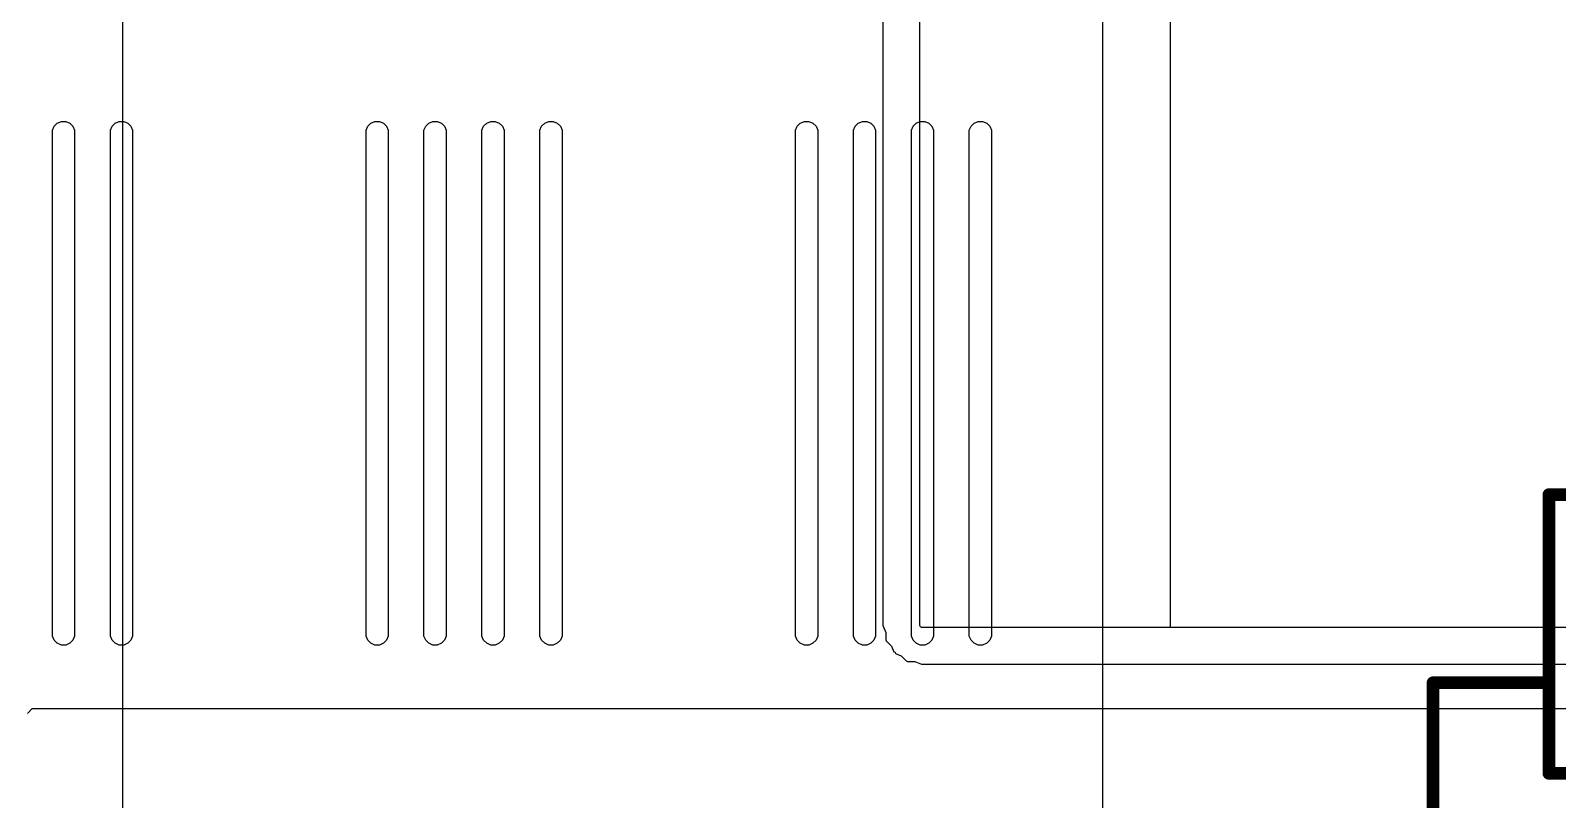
# Model space of a CAD drawing. Header units: inches. Extents: x -4 to 5258, y -4 to 5281.
# Drawn here: x 109.69 to 132.44, y 50.01 to 61.46 of the extents above; entities that cross this region are included whole.
import ezdxf

# ---------------------------------------------------------------- set-up
doc = ezdxf.new("R2010")
doc.units = ezdxf.units.IN
for name, color, linetype in [('Bottom Layer', 5, 'Continuous'), ('Bottom Solder', 6, 'Continuous'), ('Layer 2', 76, 'Continuous'), ('Top Layer', 1, 'Continuous'), ('Top Overlay', 2, 'Continuous')]:
    doc.layers.add(name, color=color, linetype=linetype)

msp = doc.modelspace()

# ---------------------------------------------------------------- linework, layer by layer
at = {"layer": 'Bottom Layer'}
for p, q in [((125.662, 98.001), (125.662, 44.401)), ((126.678, 52.568), (126.678, 79.371)), ((145.34, 52.568), (126.678, 52.568)), ((109.642, 51.284), (109.709, 51.36)), ((109.709, 51.36), (139.934, 51.36))]:
    msp.add_line(p, q, dxfattribs=at)
at = {"layer": 'Bottom Solder'}
for p, q in [((110.085, 60.078), (110.146, 60.103)), ((110.146, 60.103), (110.178, 60.103)), ((110.178, 60.103), (110.211, 60.103)), ((110.211, 60.103), (110.272, 60.078)), ((110.948, 60.078), (111.009, 60.103)), ((111.009, 60.103), (111.042, 60.103)), ((111.042, 60.103), (111.075, 60.103)), ((111.075, 60.103), (111.135, 60.078)), ((114.758, 60.078), (114.819, 60.103)), ((114.819, 60.103), (114.852, 60.103)), ((114.852, 60.103), (114.885, 60.103)), ((114.885, 60.103), (114.945, 60.078)), ((115.622, 60.078), (115.683, 60.103)), ((115.683, 60.103), (115.716, 60.103)), ((115.716, 60.103), (115.748, 60.103)), ((115.748, 60.103), (115.809, 60.078)), ((116.486, 60.078), (116.546, 60.103)), ((116.546, 60.103), (116.579, 60.103)), ((116.579, 60.103), (116.612, 60.103)), ((116.612, 60.103), (116.673, 60.078)), ((117.349, 60.078), (117.41, 60.103)), ((117.41, 60.103), (117.443, 60.103)), ((117.443, 60.103), (117.476, 60.103)), ((117.476, 60.103), (117.536, 60.078)), ((121.159, 60.078), (121.22, 60.103)), ((121.22, 60.103), (121.253, 60.103)), ((121.253, 60.103), (121.286, 60.103)), ((121.286, 60.103), (121.346, 60.078)), ((122.023, 60.078), (122.084, 60.103)), ((122.084, 60.103), (122.116, 60.103)), ((122.116, 60.103), (122.149, 60.103)), ((122.149, 60.103), (122.21, 60.078)), ((122.886, 60.078), (122.947, 60.103)), ((122.947, 60.103), (122.98, 60.103)), ((122.98, 60.103), (123.013, 60.103)), ((123.013, 60.103), (123.073, 60.078)), ((123.75, 60.078), (123.811, 60.103)), ((123.811, 60.103), (123.844, 60.103)), ((123.844, 60.103), (123.876, 60.103)), ((123.876, 60.103), (123.937, 60.078)), ((110.013, 59.971), (110.038, 60.031)), ((110.013, 59.938), (110.013, 59.971)), ((110.013, 52.47), (110.013, 59.938)), ((110.038, 60.031), (110.085, 60.078)), ((110.272, 60.078), (110.318, 60.031)), ((110.318, 60.031), (110.343, 59.971)), ((110.343, 59.971), (110.343, 59.938)), ((110.343, 59.938), (110.343, 59.938)), ((110.343, 59.938), (110.343, 52.47)), ((110.877, 59.971), (110.902, 60.031)), ((110.877, 59.938), (110.877, 59.971)), ((110.877, 52.47), (110.877, 59.938)), ((110.902, 60.031), (110.948, 60.078)), ((111.135, 60.078), (111.182, 60.031)), ((111.182, 60.031), (111.207, 59.971)), ((111.207, 59.971), (111.207, 59.938)), ((111.207, 59.938), (111.207, 59.938)), ((111.207, 59.938), (111.207, 52.47)), ((114.687, 59.971), (114.712, 60.031)), ((114.687, 59.938), (114.687, 59.971)), ((114.687, 52.47), (114.687, 59.938)), ((114.712, 60.031), (114.758, 60.078)), ((114.945, 60.078), (114.992, 60.031)), ((114.992, 60.031), (115.017, 59.971)), ((115.017, 59.971), (115.017, 59.938)), ((115.017, 59.938), (115.017, 59.938)), ((115.017, 59.938), (115.017, 52.47)), ((115.55, 59.971), (115.576, 60.031)), ((115.55, 59.938), (115.55, 59.971)), ((115.55, 52.47), (115.55, 59.938)), ((115.576, 60.031), (115.622, 60.078)), ((115.809, 60.078), (115.856, 60.031)), ((115.856, 60.031), (115.881, 59.971)), ((115.881, 59.971), (115.881, 59.938)), ((115.881, 59.938), (115.881, 59.938)), ((115.881, 59.938), (115.881, 52.47)), ((116.414, 59.971), (116.439, 60.031)), ((116.414, 59.938), (116.414, 59.971)), ((116.414, 52.47), (116.414, 59.938)), ((116.439, 60.031), (116.486, 60.078)), ((116.673, 60.078), (116.719, 60.031)), ((116.719, 60.031), (116.744, 59.971)), ((116.744, 59.971), (116.744, 59.938)), ((116.744, 59.938), (116.744, 59.938)), ((116.744, 59.938), (116.744, 52.47)), ((117.278, 59.971), (117.303, 60.031)), ((117.278, 59.938), (117.278, 59.971)), ((117.278, 52.47), (117.278, 59.938)), ((117.303, 60.031), (117.349, 60.078)), ((117.536, 60.078), (117.583, 60.031)), ((117.583, 60.031), (117.608, 59.971)), ((117.608, 59.971), (117.608, 59.938)), ((117.608, 59.938), (117.608, 59.938)), ((117.608, 59.938), (117.608, 52.47)), ((121.088, 59.971), (121.113, 60.031)), ((121.088, 59.938), (121.088, 59.971)), ((121.088, 52.47), (121.088, 59.938)), ((121.113, 60.031), (121.159, 60.078)), ((121.346, 60.078), (121.393, 60.031)), ((121.393, 60.031), (121.418, 59.971)), ((121.418, 59.971), (121.418, 59.938)), ((121.418, 59.938), (121.418, 59.938)), ((121.418, 59.938), (121.418, 52.47)), ((121.951, 59.971), (121.976, 60.031)), ((121.951, 59.938), (121.951, 59.971)), ((121.951, 52.47), (121.951, 59.938)), ((121.976, 60.031), (122.023, 60.078)), ((122.21, 60.078), (122.256, 60.031)), ((122.256, 60.031), (122.281, 59.971)), ((122.281, 59.971), (122.281, 59.938)), ((122.281, 59.938), (122.281, 59.938)), ((122.281, 59.938), (122.281, 52.47)), ((122.815, 59.971), (122.84, 60.031)), ((122.815, 59.938), (122.815, 59.971)), ((122.815, 52.47), (122.815, 59.938)), ((122.84, 60.031), (122.886, 60.078)), ((123.073, 60.078), (123.12, 60.031)), ((123.12, 60.031), (123.145, 59.971)), ((123.145, 59.971), (123.145, 59.938)), ((123.145, 59.938), (123.145, 59.938)), ((123.145, 59.938), (123.145, 52.47)), ((123.678, 59.971), (123.704, 60.031)), ((123.678, 59.938), (123.678, 59.971)), ((123.678, 52.47), (123.678, 59.938)), ((123.704, 60.031), (123.75, 60.078)), ((123.937, 60.078), (123.984, 60.031)), ((123.984, 60.031), (124.009, 59.971)), ((124.009, 59.971), (124.009, 59.938)), ((124.009, 59.938), (124.009, 59.938)), ((124.009, 59.938), (124.009, 52.47)), ((110.013, 52.47), (110.013, 52.47)), ((110.013, 52.437), (110.013, 52.47)), ((110.038, 52.377), (110.013, 52.437)), ((110.085, 52.33), (110.038, 52.377)), ((110.318, 52.377), (110.272, 52.33)), ((110.343, 52.437), (110.318, 52.377)), ((110.343, 52.47), (110.343, 52.437)), ((110.877, 52.47), (110.877, 52.47)), ((110.877, 52.437), (110.877, 52.47)), ((110.902, 52.377), (110.877, 52.437)), ((110.948, 52.33), (110.902, 52.377)), ((111.182, 52.377), (111.135, 52.33)), ((111.207, 52.437), (111.182, 52.377)), ((111.207, 52.47), (111.207, 52.437)), ((114.687, 52.47), (114.687, 52.47)), ((114.687, 52.437), (114.687, 52.47)), ((114.712, 52.377), (114.687, 52.437)), ((114.758, 52.33), (114.712, 52.377)), ((114.992, 52.377), (114.945, 52.33)), ((115.017, 52.437), (114.992, 52.377)), ((115.017, 52.47), (115.017, 52.437)), ((115.55, 52.47), (115.55, 52.47)), ((115.55, 52.437), (115.55, 52.47)), ((115.576, 52.377), (115.55, 52.437)), ((115.622, 52.33), (115.576, 52.377)), ((115.856, 52.377), (115.809, 52.33)), ((115.881, 52.437), (115.856, 52.377)), ((115.881, 52.47), (115.881, 52.437)), ((116.414, 52.47), (116.414, 52.47)), ((116.414, 52.437), (116.414, 52.47)), ((116.439, 52.377), (116.414, 52.437)), ((116.486, 52.33), (116.439, 52.377)), ((116.719, 52.377), (116.673, 52.33)), ((116.744, 52.437), (116.719, 52.377)), ((116.744, 52.47), (116.744, 52.437)), ((117.278, 52.47), (117.278, 52.47)), ((117.278, 52.437), (117.278, 52.47)), ((117.303, 52.377), (117.278, 52.437)), ((117.349, 52.33), (117.303, 52.377)), ((117.583, 52.377), (117.536, 52.33)), ((117.608, 52.437), (117.583, 52.377)), ((117.608, 52.47), (117.608, 52.437)), ((121.088, 52.47), (121.088, 52.47)), ((121.088, 52.437), (121.088, 52.47)), ((121.113, 52.377), (121.088, 52.437)), ((121.159, 52.33), (121.113, 52.377)), ((121.393, 52.377), (121.346, 52.33)), ((121.418, 52.437), (121.393, 52.377)), ((121.418, 52.47), (121.418, 52.437)), ((121.951, 52.47), (121.951, 52.47)), ((121.951, 52.437), (121.951, 52.47)), ((121.976, 52.377), (121.951, 52.437)), ((122.023, 52.33), (121.976, 52.377)), ((122.256, 52.377), (122.21, 52.33)), ((122.281, 52.437), (122.256, 52.377)), ((122.281, 52.47), (122.281, 52.437)), ((122.815, 52.47), (122.815, 52.47)), ((122.815, 52.437), (122.815, 52.47)), ((122.84, 52.377), (122.815, 52.437)), ((122.886, 52.33), (122.84, 52.377)), ((123.12, 52.377), (123.073, 52.33)), ((123.145, 52.437), (123.12, 52.377)), ((123.145, 52.47), (123.145, 52.437)), ((123.678, 52.47), (123.678, 52.47)), ((123.678, 52.437), (123.678, 52.47)), ((123.704, 52.377), (123.678, 52.437)), ((123.75, 52.33), (123.704, 52.377)), ((123.984, 52.377), (123.937, 52.33)), ((124.009, 52.437), (123.984, 52.377)), ((124.009, 52.47), (124.009, 52.437)), ((110.146, 52.305), (110.085, 52.33)), ((110.178, 52.305), (110.146, 52.305)), ((110.211, 52.305), (110.178, 52.305)), ((110.272, 52.33), (110.211, 52.305)), ((111.009, 52.305), (110.948, 52.33)), ((111.042, 52.305), (111.009, 52.305)), ((111.075, 52.305), (111.042, 52.305)), ((111.135, 52.33), (111.075, 52.305)), ((114.819, 52.305), (114.758, 52.33)), ((114.852, 52.305), (114.819, 52.305)), ((114.885, 52.305), (114.852, 52.305)), ((114.945, 52.33), (114.885, 52.305)), ((115.683, 52.305), (115.622, 52.33)), ((115.716, 52.305), (115.683, 52.305)), ((115.748, 52.305), (115.716, 52.305)), ((115.809, 52.33), (115.748, 52.305)), ((116.546, 52.305), (116.486, 52.33)), ((116.579, 52.305), (116.546, 52.305)), ((116.612, 52.305), (116.579, 52.305)), ((116.673, 52.33), (116.612, 52.305)), ((117.41, 52.305), (117.349, 52.33)), ((117.443, 52.305), (117.41, 52.305)), ((117.476, 52.305), (117.443, 52.305)), ((117.536, 52.33), (117.476, 52.305)), ((121.22, 52.305), (121.159, 52.33)), ((121.253, 52.305), (121.22, 52.305)), ((121.286, 52.305), (121.253, 52.305)), ((121.346, 52.33), (121.286, 52.305)), ((122.084, 52.305), (122.023, 52.33)), ((122.116, 52.305), (122.084, 52.305)), ((122.149, 52.305), (122.116, 52.305)), ((122.21, 52.33), (122.149, 52.305)), ((122.947, 52.305), (122.886, 52.33)), ((122.98, 52.305), (122.947, 52.305)), ((123.013, 52.305), (122.98, 52.305)), ((123.073, 52.33), (123.013, 52.305)), ((123.811, 52.305), (123.75, 52.33)), ((123.844, 52.305), (123.811, 52.305)), ((123.876, 52.305), (123.844, 52.305)), ((123.937, 52.33), (123.876, 52.305))]:
    msp.add_line(p, q, dxfattribs=at)
at = {"layer": 'Layer 2'}
msp.add_line((111.057, 71.782), (111.057, 49.684), dxfattribs=at)
at = {"layer": 'Top Layer'}
for p, q in [((122.941, 52.594), (122.941, 80.604)), ((122.391, 79.594), (122.391, 52.594)), ((122.391, 52.594), (122.433, 52.493)), ((122.949, 52.576), (122.941, 52.594)), ((122.967, 52.568), (122.949, 52.576)), ((122.433, 52.493), (122.433, 52.384)), ((122.433, 52.384), (122.441, 52.365)), ((122.441, 52.365), (122.441, 52.365)), ((122.441, 52.365), (122.441, 52.365)), ((122.441, 52.365), (122.518, 52.288)), ((145.515, 52.568), (122.967, 52.568)), ((122.518, 52.288), (122.553, 52.205)), ((122.553, 52.205), (122.571, 52.197)), ((122.571, 52.197), (122.579, 52.179)), ((122.579, 52.179), (122.661, 52.145)), ((122.661, 52.145), (122.739, 52.068)), ((122.739, 52.068), (122.739, 52.068)), ((122.739, 52.068), (122.739, 52.068)), ((122.739, 52.068), (122.757, 52.06)), ((122.757, 52.06), (122.866, 52.06)), ((122.866, 52.06), (122.967, 52.018)), ((122.967, 52.018), (140.289, 52.018))]:
    msp.add_line(p, q, dxfattribs=at)
at = {"layer": 'Top Overlay'}
for points in [[(132.317, 54.543, 0.191, 0.191, 0), (137.676, 54.543, 0.191, 0.191, 0)], [(132.317, 50.395, 0.191, 0.191, 0), (132.317, 54.543, 0.191, 0.191, 0)], [(130.59, 49.585, 0.191, 0.191, 0), (130.59, 51.743, 0.191, 0.191, 0)], [(130.59, 51.743, 0.191, 0.191, 0), (132.271, 51.743, 0.191, 0.191, 0)], [(132.317, 50.395, 0.191, 0.191, 0), (137.676, 50.395, 0.191, 0.191, 0)]]:
    msp.add_lwpolyline(points, format="xyseb", dxfattribs=at)
for points in [[(132.269, 54.543, 0.0952, 0.0952, 1), (132.365, 54.543, 0.0952, 0.0952, 1)], [(132.269, 54.543, 0.0952, 0.0952, 1), (132.365, 54.543, 0.0952, 0.0952, 1)], [(130.542, 51.743, 0.0952, 0.0952, 1), (130.637, 51.743, 0.0952, 0.0952, 1)], [(130.542, 51.743, 0.0952, 0.0952, 1), (130.637, 51.743, 0.0952, 0.0952, 1)], [(132.223, 51.743, 0.0952, 0.0952, 1), (132.319, 51.743, 0.0952, 0.0952, 1)], [(132.269, 50.395, 0.0952, 0.0952, 1), (132.365, 50.395, 0.0952, 0.0952, 1)], [(132.269, 50.395, 0.0952, 0.0952, 1), (132.365, 50.395, 0.0952, 0.0952, 1)]]:
    msp.add_lwpolyline(points, format="xyseb", close=True, dxfattribs=at)

doc.saveas('drawing.dxf')
